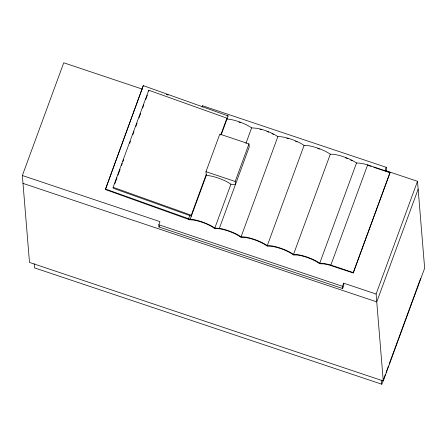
<?xml version="1.0" encoding="UTF-8"?>
<svg xmlns="http://www.w3.org/2000/svg" width="447" height="447" viewBox="0 0 447 447"><rect width="100%" height="100%" fill="white"/><g stroke="black" fill="none" stroke-linecap="round" stroke-linejoin="round"><path stroke-width="0.67" d="M202.044 107.012L202.502 105.76L386.197 167.301L385.051 170.436L417.504 181.309L424.65 268.222L383.252 380.956L29.496 262.434L22.35 175.52L63.748 62.787L142.476 89.165M206.218 174.526L191.271 215.236L191.344 216.124L113.18 188.237L113.102 187.299L148.75 90.227L226.914 118.164L226.992 119.053A17.003 4.23 20.2 0 1 251.627 127.859L257.232 128.334A17.003 4.23 20.2 0 1 277.85 136.648A17.003 4.23 20.2 0 1 304.077 145.431A17.003 4.23 20.2 0 1 330.299 154.215A17.003 4.23 20.2 0 1 356.522 163.004A18.78 4.671 20.2 0 1 367.652 164.882L390.047 172.38L390.075 172.754L353.281 272.961L328.679 264.87A17.394 4.325 20.2 0 0 322.399 263.814L319.728 263.764L317.135 262.043A15.617 3.883 20.2 0 0 296.043 254.974L293.55 255.008L290.913 253.253A15.617 3.883 20.2 0 0 269.82 246.191L267.328 246.219L264.691 244.47A15.617 3.883 20.2 0 0 243.593 237.402L241.106 237.435L238.463 235.686A15.617 3.883 20.2 0 0 217.371 228.618L214.878 228.652L212.241 226.897A15.617 3.883 20.2 0 0 191.148 219.835L189.919 219.846L105.375 189.534L143.275 85.634L228.138 115.924L221.282 134.603M105.375 189.534L143.275 85.634M114.857 183.672L117.008 177.811M117.969 175.207L120.12 169.34M121.556 165.435L122.271 163.479M122.992 161.523L123.707 159.568M129.691 143.28L130.407 141.325M132.798 134.81L133.994 131.552M135.91 126.345L137.106 123.087M139.017 117.874L140.693 113.314M142.61 108.101L143.805 104.844M145.716 99.631L147.393 95.071M383.252 380.956L376.106 294.037L343.654 283.163L343.838 285.409L342.687 288.538L158.992 226.998L158.808 224.752L159.959 221.623L22.35 175.52M158.992 226.998L159.45 225.741M105.324 188.969L188.561 218.717L189.712 215.588M188.606 219.276L190.193 219.259L206.29 175.42L205.983 171.687L219.784 134.111L248.985 143.895L249.236 146.951L219.337 228.367M220.729 135.005L226.914 118.164M188.561 218.717L190.193 219.259A17.003 4.23 20.2 0 1 214.834 228.065L230.931 184.225L235.435 184.527L235.183 181.471L248.985 143.895M245.917 143.409L251.627 127.859M353.281 272.961L353.247 272.586L330.858 265.082A18.78 4.671 20.2 0 0 319.728 263.205A17.003 4.23 20.2 0 0 293.5 254.421A17.003 4.23 20.2 0 0 267.278 245.638A17.003 4.23 20.2 0 0 241.056 236.849L277.85 136.648M267.278 245.638L304.077 145.431M293.5 254.421L330.299 154.215M319.728 263.205L356.522 163.004M330.858 265.082L367.652 164.882M342.687 288.538L342.503 286.298L343.654 283.163M385.923 170.799L386.381 169.547L386.197 167.301M353.247 272.586L390.047 172.38M376.106 294.037L417.504 181.309M418.152 189.159L376.754 301.887L22.998 183.371M34.173 263.791L34.508 267.87L381.772 384.213L385.37 374.413M386.091 372.457L388.488 365.925M389.208 363.964L420.627 278.397M227.082 115.935L228.138 115.924M214.834 228.065L220.438 228.54A17.003 4.23 20.2 0 1 241.056 236.849M367.831 165.301L371.127 166.407M373.765 167.29L383.649 170.603M384.308 170.821L390.075 172.754M205.983 171.687L235.183 181.471M158.808 224.752L342.503 286.298M166.239 94.39L168.206 95.088M113.102 187.299L191.271 215.236M381.436 380.134L381.772 384.213M202.502 105.76L202.597 106.883M148.75 90.227L148.829 91.16M206.29 175.42A17.003 4.23 20.2 0 1 230.931 184.225M345.626 157.858A15.617 3.883 20.2 0 1 347.358 158.545M350.627 160.026A15.617 3.883 20.2 0 1 352.13 160.797M317.644 148.438A15.617 3.883 20.2 0 1 319.404 149.075M286.784 138.252A15.617 3.883 20.2 0 1 288.494 138.721M295.473 141.213A15.617 3.883 20.2 0 1 297.126 141.95M260.003 129.328A15.617 3.883 20.2 0 1 261.696 129.77M266.954 131.502A15.617 3.883 20.2 0 1 268.686 132.189M271.96 133.67A15.617 3.883 20.2 0 1 273.458 134.441M238.972 122.081A15.617 3.883 20.2 0 1 240.732 122.718"/></g></svg>
